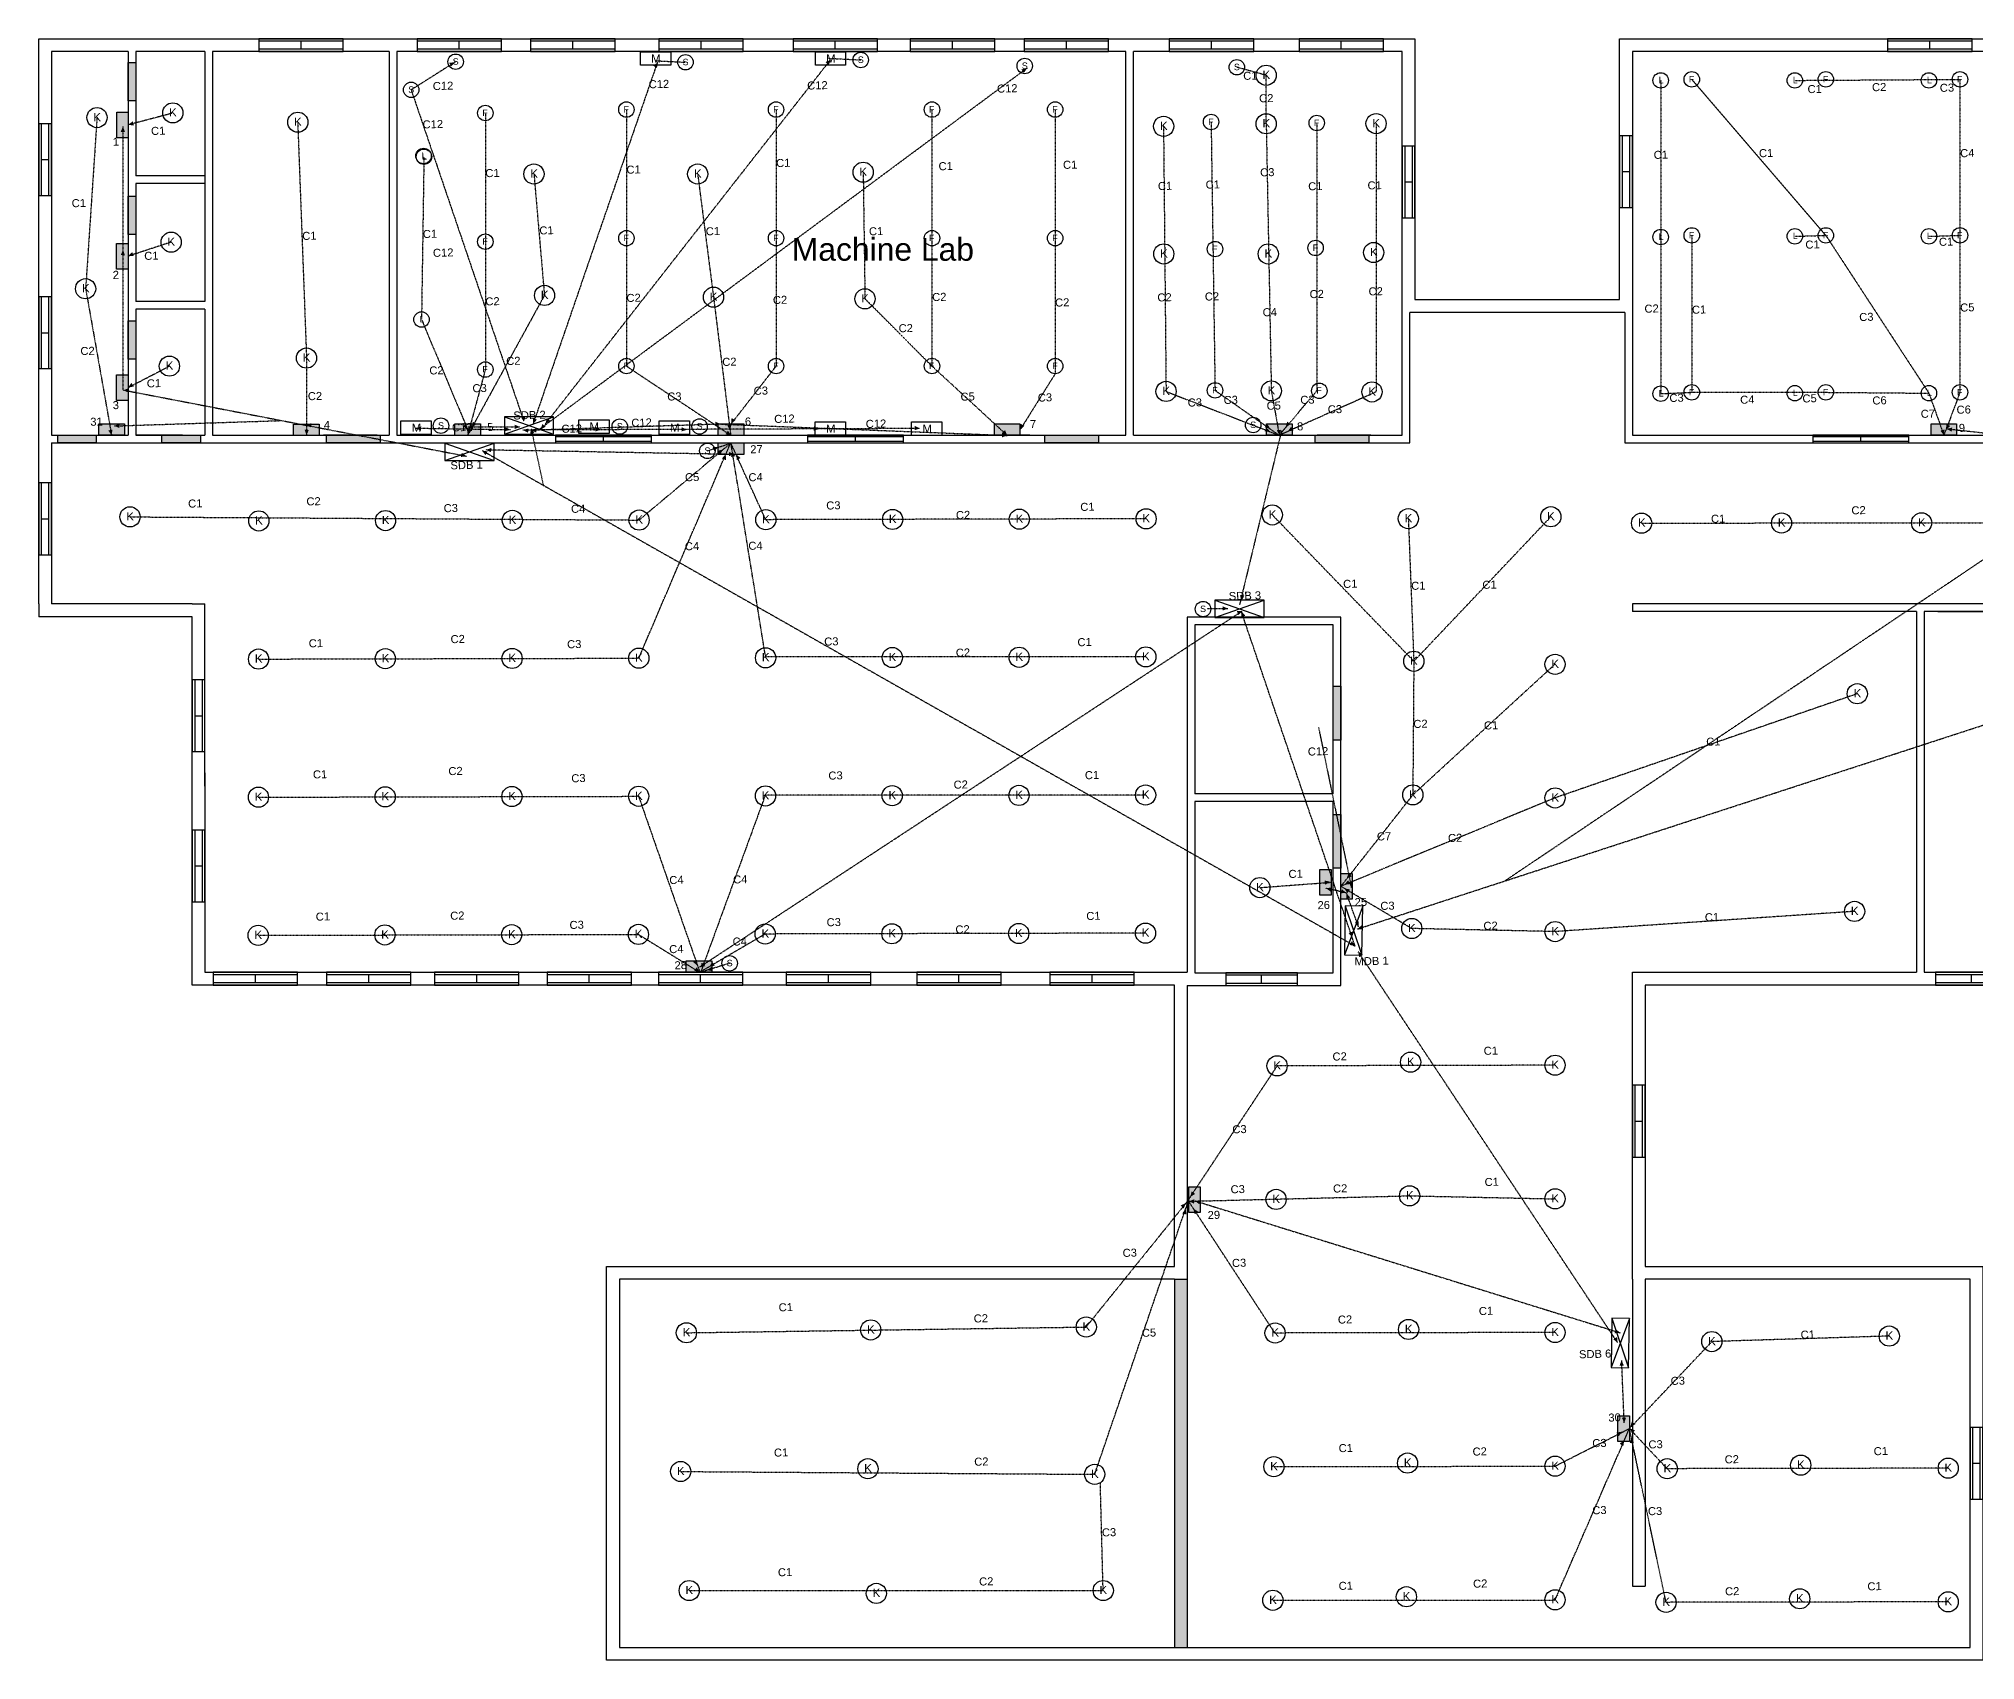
# Model space of a CAD drawing. Header units: inches. Extents: x -6648 to 13678, y -413 to 2117.
# Drawn here: x 11081 to 12595, y 849 to 2117 of the extents above; entities that cross this region are included whole.
import ezdxf

# ---------------------------------------------------------------- set-up
doc = ezdxf.new("R2010")
doc.units = ezdxf.units.IN
doc.header["$LTSCALE"] = 0.12
doc.header["$MEASUREMENT"] = 0
doc.linetypes.add('HIDDEN', pattern=[0.375, 0.25, -0.125])
for name, color, linetype in [('Electrical Blocks', 7, 'Continuous'), ('hatches', 7, 'Continuous'), ('HIGH LOAD', 20, 'HIDDEN'), ('lAYER 1 LIGHT LOAD', 7, 'HIDDEN'), ('mdb sb grping', 20, 'HIDDEN'), ('sdb mbd and surge', 150, 'HIDDEN')]:
    doc.layers.add(name, color=color, linetype=linetype)
doc.layers.add('Window', color=7, linetype='Continuous', true_color=0xd6300a)
doc.styles.get("Standard").update_dxf_attribs({"font": 'arial.ttf'})

# ---------------------------------------------------------------- blocks, each defined once
blk = doc.blocks.new('door 2')
at = {"true_color": 0x636466}
h = blk.add_hatch(color=251, dxfattribs=at)
h.dxf.hatch_style = 1
h.paths.add_polyline_path([(0, 6), (-42, 6), (-42, 0), (0, 0)])
at = {"color": 251, "true_color": 0x636466}
blk.add_lwpolyline([(-42, 6), (0, 6), (0, 0), (-42, 0)], close=True, dxfattribs=at)
blk = doc.blocks.new('bathroom door')
at = {"true_color": 0x636466}
h = blk.add_hatch(color=251, dxfattribs=at)
h.dxf.hatch_style = 1
h.paths.add_polyline_path([(30, 0), (30, 6), (0, 6), (0, 0)])
at = {"color": 251, "true_color": 0x636466}
blk.add_lwpolyline([(0, 6), (30, 6), (30, 0), (0, 0)], close=True, dxfattribs=at)
blk = doc.blocks.new('Window 5.5 feet')
at = {"layer": 'Window'}
for p, q in [((66, 10), (0, 10)), ((0, 10), (0, 0)), ((66, 8), (0, 8)), ((0, 2), (66, 2)), ((0, 0), (66, 0)), ((33, 2), (33, 8)), ((66, 0), (66, 10))]:
    blk.add_line(p, q, dxfattribs=at)
blk = doc.blocks.new('window small')
at = {"layer": 'Window'}
for p, q in [((56.1, 10), (0, 10)), ((0, 10), (0, 0)), ((56.1, 8), (0, 8)), ((0, 2), (56.1, 2)), ((0, 0), (56.1, 0)), ((28, 2), (28, 8)), ((56.1, 0), (56.1, 10))]:
    blk.add_line(p, q, dxfattribs=at)
blk = doc.blocks.new('window 6')
at = {"layer": 'Window'}
for p, q in [((75, 5.9), (0, 5.9)), ((0, 5.9), (0, 0)), ((75, 4.7), (0, 4.7)), ((0, 1.2), (75, 1.2)), ((0, 0), (75, 0)), ((37.5, 1.2), (37.5, 4.7)), ((75, 0.1), (75, 6))]:
    blk.add_line(p, q, dxfattribs=at)
blk = doc.blocks.new('civil')
at = {"true_color": 0x939598}
h = blk.add_hatch(color=252, dxfattribs=at)
h.dxf.hatch_style = 1
h.paths.add_polyline_path([(761.6, -240), (751.6, -240), (751.6, -528), (761.6, -528)])
for p, q in [((-66.4, 720), (-66.4, 420)), ((-60.4, 720), (-60.4, 622.8)), ((-6.4, 720), (-6.4, 612.4)), ((-0.4, 720), (-0.4, 420)), ((137.6, 720), (137.6, 420)), ((143.6, 720), (143.6, 420)), ((713.6, 420), (713.6, 720)), ((719.6, 420), (719.6, 720)), ((-6.4, 622.8), (-60.4, 622.8)), ((-60.4, 616.8), (-60.4, 524.4)), ((-6.4, 616.8), (-60.4, 616.8)), ((-6.4, 616.8), (-6.4, 524.4)), ((-6.4, 524.4), (-60.4, 524.4)), ((-60.4, 518.4), (-60.4, 420)), ((-6.4, 518.4), (-60.4, 518.4)), ((-6.4, 518.4), (-6.4, 420)), ((-6.4, 423), (-6.4, 423)), ((-136.4, 288), (-136.4, 278)), ((-16.4, 288), (-126.4, 288)), ((-16.4, 288), (-6.4, 288)), ((-6.4, 145.6), (-6.4, 288)), ((1337.6, 288), (1109.6, 288)), ((1109.6, 288), (1109.6, 282)), ((2129.6, 288), (1337.6, 288)), ((881.6, 277.6), (761.6, 277.6)), ((761.6, 277.6), (761.6, 0)), ((881.6, -10.4), (881.6, 277.6)), ((1331.6, 282), (1109.6, 282)), ((1331.6, 282), (1331.6, 0)), ((1337.6, 282), (1337.6, 0)), ((2129.6, 282), (1337.6, 282)), ((875.6, 271.6), (767.6, 271.6)), ((767.6, 271.6), (767.6, 139.6)), ((875.6, 139.6), (875.6, 271.6)), ((875.6, 139.6), (767.6, 139.6)), ((767.6, 133.6), (767.6, -0.4)), ((875.6, 133.6), (767.6, 133.6)), ((875.6, -0.4), (875.6, 133.6)), ((761.6, -10.4), (881.6, -10.4)), ((767.6, -0.4), (875.6, -0.4)), ((1337.6, -10), (1337.6, -10.4)), ((751.6, -240), (751.6, -528)), ((751.6, -240), (761.6, -240)), ((761.6, -240), (761.6, -528)), ((1109.6, -240), (1109.6, -480)), ((1119.6, -240), (1119.6, -480)), ((1109.6, -480), (1119.6, -480))]:
    blk.add_line(p, q)
for points in [[(-136.4, 288), (-136.4, 730), (939.6, 730), (939.6, 526), (1099.6, 526), (1099.6, 730), (2235.6, 730), (2235.6, 278), (2139.6, 278), (2139.6, -10), (1119.6, -10), (1119.6, -230), (1383.6, -230), (1383.6, -538), (307.6, -538), (307.6, -230), (751.6, -230), (751.6, -10), (-16.4, -10), (-16.4, 156), (-16.4, 278), (-136.4, 278)], [(-66.4, 720), (-126.4, 720), (-126.4, 420)], [(-6.4, 720), (-60.4, 720)], [(137.6, 720), (-0.4, 720)], [(713.6, 720), (143.6, 720)], [(929.6, 516), (929.6, 720), (719.6, 720)], [(1727.6, 720), (1109.6, 720), (1109.6, 516)], [(-126.4, 414), (935.6, 414), (935.6, 516)], [(719.6, 420), (929.6, 420), (929.6, 516)], [(1103.6, 516), (935.6, 516)], [(1103.6, 516), (1103.6, 414), (2225.6, 414)], [(1109.6, 516), (1109.6, 420), (1727.6, 420)], [(-126.4, 420), (-66.4, 420)], [(-126.4, 414), (-126.4, 288)], [(-66, 414), (-24, 414)], [(-60.4, 420), (-6.4, 420)], [(-24, 420), (-60.4, 420)], [(-0.4, 420), (137.6, 420)], [(128.3, 420), (86.3, 420)], [(86.3, 414), (128.3, 414)], [(143.6, 420), (713.6, 420)], [(638.4, 420), (596.4, 420)], [(596.4, 414), (638.4, 414)], [(905.2, 420), (863.2, 420)], [(863.2, 414), (905.2, 414)], [(1390.5, 288), (1348.5, 288)], [(1337.6, 0), (2129.6, 0), (2129.6, 282)], [(1348.5, 282), (1390.5, 282)], [(-6.4, 156), (-6.4, 0), (761.6, 0)], [(1109.6, -240), (1109.6, 0), (1331.6, 0)], [(761.6, -10.4), (761.6, -240)], [(751.6, -240), (317.6, -240), (317.6, -528), (1373.6, -528), (1373.6, -240), (1119.6, -240)]]:
    blk.add_lwpolyline(points)
for name, p in [('Window 5.5 feet', (35.7, 720)), ('Window 5.5 feet', (159.4, 720)), ('Window 5.5 feet', (248.2, 720)), ('Window 5.5 feet', (348.5, 720)), ('Window 5.5 feet', (453.4, 720)), ('Window 5.5 feet', (545, 720)), ('Window 5.5 feet', (634.1, 720)), ('Window 5.5 feet', (747.5, 720)), ('Window 5.5 feet', (849, 720)), ('Window 5.5 feet', (1309.1, 720)), ('window 6', (267.6, 414)), ('window 6', (464.6, 414)), ('window 6', (1250.6, 414)), ('Window 5.5 feet', (0, -10)), ('Window 5.5 feet', (88.6, -10)), ('Window 5.5 feet', (173.1, -10)), ('Window 5.5 feet', (261.1, -10)), ('Window 5.5 feet', (348.1, -10)), ('Window 5.5 feet', (448.1, -10)), ('Window 5.5 feet', (550.1, -10)), ('Window 5.5 feet', (654.1, -10)), ('window small', (1346.6, -10)), ('window small', (791.6, -10.4))]:
    blk.add_blockref(name, p)
at = {"rotation": 270}
for p in [(-136.4, 663.5), (1099.6, 654.1), (929.6, 646), (-136.4, 528.1), (-136.4, 382.6), (-16.4, 228.6), (-16.4, 111.1), (1109.6, -88.4), (1373.6, -356)]:
    blk.add_blockref('window small', p, dxfattribs=at)
at = {"layer": 'hatches', "color": 251, "true_color": 0x636466, "rotation": 90}
for name, p in [('bathroom door', (-60.4, 681.3)), ('bathroom door', (-60.4, 577)), ('bathroom door', (-60.4, 479.5)), ('door 2', (881.6, 223.6)), ('door 2', (881.6, 123.3))]:
    blk.add_blockref(name, p, dxfattribs=at)
at = {"layer": 'hatches', "color": 251, "true_color": 0x636466}
for name, p in [('bathroom door', (-121.5, 414)), ('bathroom door', (-40, 414)), ('door 2', (130.6, 414)), ('door 2', (692.2, 414)), ('door 2', (903.6, 414))]:
    blk.add_blockref(name, p, dxfattribs=at)
blk = doc.blocks.new('F')
at = {"layer": 'Electrical Blocks'}
blk.add_circle((0, 0), 6.04, dxfattribs=at)
blk.add_text('F', height=5, dxfattribs=at).set_placement((-2.3, -2.3))
blk = doc.blocks.new('*U22')
at = {"layer": 'Electrical Blocks'}
blk.add_circle((0, 0), 6.04, dxfattribs=at)
blk.add_text('L', height=5, dxfattribs=at).set_placement((-1.6, -2.2))
blk = doc.blocks.new('Celling Light Type k Same')
at = {"layer": 'Electrical Blocks'}
blk.add_circle((12.1, 0), 7.89, dxfattribs=at)
blk.add_text('K', height=6.43, dxfattribs=at).set_placement((9.2, -2.8))
blk = doc.blocks.new('Distribution Board')
at = {"lineweight": -2}
for p, q in [((5, 0), (43.5, 13.6)), ((43.5, 13.6), (5, 13.6)), ((5, 13.6), (43.5, 0))]:
    blk.add_line(p, q, dxfattribs=at)
blk.add_lwpolyline([(5, 0), (43.5, 0), (43.5, 13.6), (5, 13.6)], close=True, dxfattribs=at)
blk = doc.blocks.new('Switch board concealed same')
at = {"true_color": 0x939598}
h = blk.add_hatch(color=252, dxfattribs=at)
h.dxf.hatch_style = 1
h.paths.add_polyline_path([(10, 9), (-10, 9), (-10, 0), (10, 0)])
blk.add_lwpolyline([(-10, 9), (10, 9), (10, 0), (-10, 0)], close=True)
blk = doc.blocks.new('MCB At skirting same')
at = {"lineweight": -2}
blk.add_lwpolyline([(0, 5.3), (23.7, 5.3), (23.7, -5.3), (0, -5.3)], close=True, dxfattribs=at)
at = {"layer": 'Electrical Blocks'}
blk.add_text('M', height=6.43, dxfattribs=at).set_placement((8.4, -3.2))
blk = doc.blocks.new('s')
at = {"layer": 'Electrical Blocks'}
blk.add_circle((0, 0), 6.04, dxfattribs=at)
blk.add_text('S', height=5, dxfattribs=at).set_placement((-2.3, -2.3))
blk = doc.blocks.new('*U32')
at = {"layer": 'lAYER 1 LIGHT LOAD'}
blk.add_solid([(-1.7, -4.2), (0, 0), (1.7, -4.2)], dxfattribs=at)
blk = doc.blocks.new('*U33')
at = {"layer": 'lAYER 1 LIGHT LOAD'}
blk.add_solid([(-1.7, -4.2), (0, 0), (1.7, -4.2)], dxfattribs=at)
blk = doc.blocks.new('*U34')
at = {"layer": 'lAYER 1 LIGHT LOAD'}
blk.add_solid([(-1.7, -4.2), (0, 0), (1.7, -4.2)], dxfattribs=at)
blk = doc.blocks.new('*U35')
at = {"layer": 'lAYER 1 LIGHT LOAD'}
blk.add_solid([(-1.7, -4.2), (0, 0), (1.7, -4.2)], dxfattribs=at)
blk = doc.blocks.new('*U36')
at = {"layer": 'lAYER 1 LIGHT LOAD'}
blk.add_solid([(-1.7, -4.2), (0, 0), (1.7, -4.2)], dxfattribs=at)
blk = doc.blocks.new('*U37')
at = {"layer": 'lAYER 1 LIGHT LOAD'}
blk.add_solid([(-1.7, -4.2), (0, 0), (1.7, -4.2)], dxfattribs=at)
blk = doc.blocks.new('*U38')
at = {"layer": 'lAYER 1 LIGHT LOAD'}
blk.add_solid([(-1.7, -4.2), (0, 0), (1.7, -4.2)], dxfattribs=at)
blk = doc.blocks.new('*U39')
at = {"layer": 'lAYER 1 LIGHT LOAD'}
blk.add_solid([(-1.7, -4.2), (0, 0), (1.7, -4.2)], dxfattribs=at)
blk = doc.blocks.new('*U40')
at = {"layer": 'lAYER 1 LIGHT LOAD'}
blk.add_solid([(-1.7, -4.2), (0, 0), (1.7, -4.2)], dxfattribs=at)
blk = doc.blocks.new('*U43')
at = {"layer": 'lAYER 1 LIGHT LOAD'}
blk.add_solid([(-1.7, -4.2), (0, 0), (1.7, -4.2)], dxfattribs=at)
blk = doc.blocks.new('*U44')
at = {"layer": 'lAYER 1 LIGHT LOAD'}
blk.add_solid([(-1.7, -4.2), (0, 0), (1.7, -4.2)], dxfattribs=at)
blk = doc.blocks.new('*U59')
at = {"layer": 'lAYER 1 LIGHT LOAD'}
blk.add_solid([(-1.7, -4.2), (0, 0), (1.7, -4.2)], dxfattribs=at)
blk = doc.blocks.new('*U60')
at = {"layer": 'lAYER 1 LIGHT LOAD'}
blk.add_solid([(-1.7, -4.2), (0, 0), (1.7, -4.2)], dxfattribs=at)
blk = doc.blocks.new('*U61')
at = {"layer": 'lAYER 1 LIGHT LOAD'}
blk.add_solid([(-1.7, -4.2), (0, 0), (1.7, -4.2)], dxfattribs=at)
blk = doc.blocks.new('*U62')
at = {"layer": 'lAYER 1 LIGHT LOAD'}
blk.add_solid([(-1.7, -4.2), (0, 0), (1.7, -4.2)], dxfattribs=at)
blk = doc.blocks.new('*U63')
at = {"layer": 'lAYER 1 LIGHT LOAD'}
blk.add_solid([(-1.7, -4.2), (0, 0), (1.7, -4.2)], dxfattribs=at)
blk = doc.blocks.new('*U64')
at = {"layer": 'lAYER 1 LIGHT LOAD'}
blk.add_solid([(-1.7, -4.2), (0, 0), (1.7, -4.2)], dxfattribs=at)
blk = doc.blocks.new('*U65')
at = {"layer": 'lAYER 1 LIGHT LOAD'}
blk.add_solid([(-1.7, -4.2), (0, 0), (1.7, -4.2)], dxfattribs=at)
blk = doc.blocks.new('*U66')
at = {"layer": 'lAYER 1 LIGHT LOAD'}
blk.add_solid([(-1.7, -4.2), (0, 0), (1.7, -4.2)], dxfattribs=at)
blk = doc.blocks.new('*U67')
at = {"layer": 'lAYER 1 LIGHT LOAD'}
blk.add_solid([(-1.7, -4.2), (0, 0), (1.7, -4.2)], dxfattribs=at)
blk = doc.blocks.new('*U68')
at = {"layer": 'lAYER 1 LIGHT LOAD'}
blk.add_solid([(-1.7, -4.2), (0, 0), (1.7, -4.2)], dxfattribs=at)
blk = doc.blocks.new('*U71')
at = {"layer": 'lAYER 1 LIGHT LOAD'}
blk.add_solid([(-1.7, -4.2), (0, 0), (1.7, -4.2)], dxfattribs=at)
blk = doc.blocks.new('*U72')
at = {"layer": 'lAYER 1 LIGHT LOAD'}
blk.add_solid([(-1.7, -4.2), (0, 0), (1.7, -4.2)], dxfattribs=at)
blk = doc.blocks.new('*U73')
at = {"layer": 'lAYER 1 LIGHT LOAD'}
blk.add_solid([(-1.7, -4.2), (0, 0), (1.7, -4.2)], dxfattribs=at)
blk = doc.blocks.new('*U75')
at = {"layer": 'lAYER 1 LIGHT LOAD'}
blk.add_solid([(-1.7, -4.2), (0, 0), (1.7, -4.2)], dxfattribs=at)
blk = doc.blocks.new('*U83')
at = {"layer": 'lAYER 1 LIGHT LOAD'}
blk.add_solid([(-1.7, -4.2), (0, 0), (1.7, -4.2)], dxfattribs=at)
blk = doc.blocks.new('*U84')
at = {"layer": 'lAYER 1 LIGHT LOAD'}
blk.add_solid([(-1.7, -4.2), (0, 0), (1.7, -4.2)], dxfattribs=at)
blk = doc.blocks.new('*U85')
at = {"layer": 'lAYER 1 LIGHT LOAD'}
blk.add_solid([(-1.7, -4.2), (0, 0), (1.7, -4.2)], dxfattribs=at)
blk = doc.blocks.new('*U86')
at = {"layer": 'lAYER 1 LIGHT LOAD'}
blk.add_solid([(-1.7, -4.2), (0, 0), (1.7, -4.2)], dxfattribs=at)
blk = doc.blocks.new('*U87')
at = {"layer": 'lAYER 1 LIGHT LOAD'}
blk.add_solid([(-1.7, -4.2), (0, 0), (1.7, -4.2)], dxfattribs=at)
blk = doc.blocks.new('*U88')
at = {"layer": 'lAYER 1 LIGHT LOAD'}
blk.add_solid([(-1.7, -4.2), (0, 0), (1.7, -4.2)], dxfattribs=at)
blk = doc.blocks.new('*U89')
at = {"layer": 'lAYER 1 LIGHT LOAD'}
blk.add_solid([(-1.7, -4.2), (0, 0), (1.7, -4.2)], dxfattribs=at)
blk = doc.blocks.new('*U90')
at = {"layer": 'lAYER 1 LIGHT LOAD'}
blk.add_solid([(-1.7, -4.2), (0, 0), (1.7, -4.2)], dxfattribs=at)
blk = doc.blocks.new('*U91')
at = {"layer": 'lAYER 1 LIGHT LOAD'}
blk.add_solid([(-1.7, -4.2), (0, 0), (1.7, -4.2)], dxfattribs=at)
blk = doc.blocks.new('*U92')
at = {"layer": 'lAYER 1 LIGHT LOAD'}
blk.add_solid([(-1.7, -4.2), (0, 0), (1.7, -4.2)], dxfattribs=at)
blk = doc.blocks.new('H LOAD')
at = {"layer": 'HIGH LOAD'}
blk.add_solid([(3.2, 3.1), (0, 0), (4.5, 0)], dxfattribs=at)
blk = doc.blocks.new('sdb sb')
at = {"layer": 'mdb sb grping'}
blk.add_solid([(4.3, 1.3), (0, 0), (4, -2)], dxfattribs=at)
blk = doc.blocks.new('surge')
at = {"layer": 'sdb mbd and surge'}
blk.add_solid([(4.2, 1.7), (0, 0.1), (4.2, -1.7)], dxfattribs=at)

msp = doc.modelspace()

# ---------------------------------------------------------------- linework, layer by layer
for p, q in [((12334.1, 1730.4), (12334.1, 1730.4)), ((11244.6, 1416), (11244.6, 1416.1))]:
    msp.add_line(p, q)
at = {"layer": 'HIGH LOAD'}
for p, q in [((11406.9, 2099.1), (11372.1, 2077.1)), ((11564.6, 2098.7), (11467.4, 1815.9)), ((11853.8, 2094.2), (11471.7, 1811.1)), ((11699.8, 2100.5), (11477, 1815.9)), ((11563.1, 2099.9), (11586.6, 2098.7)), ((11698.3, 2101.8), (11723.6, 2100.5)), ((11372.1, 2077.1), (11460.1, 1818.2)), ((11375.6, 1812.6), (11449.7, 1811.4)), ((11769.6, 1812.3), (11459.4, 1811.1)), ((12081.5, 1578.6), (12107.2, 1453.3))]:
    msp.add_line(p, q, dxfattribs=at)
at = {"layer": 'lAYER 1 LIGHT LOAD'}
for p, q in [((12040.6, 2088.5), (12017.6, 2094.8)), ((12040.6, 2050.6), (12040.6, 2088.5)), ((12349, 2084.5), (12349, 1839.5)), ((12373.3, 2085.3), (12478.1, 1963.3)), ((12453.9, 2084.5), (12583, 2085.3)), ((12583, 2085.3), (12583, 1963.3)), ((11540.4, 2061.7), (11540.4, 1961.1)), ((11657.4, 2061.7), (11657.4, 1861.1)), ((11779.3, 2061.7), (11779.3, 1861.1)), ((11875.6, 2061.7), (11875.6, 1855.1)), ((11126.5, 2055.4), (11117.6, 1921.6)), ((11185.3, 2058.8), (11150.9, 2049.7)), ((11283.4, 2051.8), (11290.3, 1867.4)), ((11430.1, 2059), (11430.1, 1958.4)), ((11960.3, 2048.6), (11962.3, 1841.3)), ((11997.5, 2052), (12000.6, 1842.1)), ((12040.6, 2050.6), (12044.6, 1841.7)), ((12080.1, 2051.2), (12080.1, 1841.8)), ((12126.5, 2050.7), (12126.5, 1840.9)), ((11382.1, 2024.8), (11380.2, 1897.5)), ((11468.1, 2011.3), (11476.3, 1916.4)), ((11596.1, 2011.3), (11608.5, 1915)), ((11725.5, 2012.7), (11726.9, 1913.7)), ((11184.4, 1958), (11150.8, 1947)), ((11430.1, 1958.4), (11430.1, 1858.4)), ((11540.4, 1961.1), (11540.4, 1861.1)), ((12373.3, 1963.3), (12373.3, 1840.6)), ((12453.9, 1962.6), (12478.1, 1963.3)), ((12478.1, 1963.3), (12558.7, 1839.9)), ((12558.7, 1962.6), (12583, 1963.3)), ((12583, 1963.3), (12583, 1840.6)), ((11117.6, 1921.6), (11137.9, 1807)), ((11476.3, 1916.4), (11416.3, 1807.1)), ((11608.5, 1915), (11621.9, 1807.1)), ((11726.9, 1913.7), (11779.3, 1861.1)), ((11380.2, 1897.5), (11416.3, 1811.4)), ((11290.3, 1867.4), (11290.3, 1807.1)), ((11150.8, 1844.3), (11183.1, 1861.1)), ((11430.1, 1858.4), (11416.2, 1806.9)), ((11540.4, 1861.1), (11622.2, 1806.9)), ((11657.4, 1861.1), (11622.2, 1815.9)), ((11779.3, 1861.1), (11838.1, 1806.9)), ((11875.6, 1855.1), (11848.2, 1811.4)), ((11962.3, 1841.3), (12050.7, 1807)), ((12000.6, 1842.1), (12050.8, 1807)), ((12044.6, 1841.7), (12050.8, 1807)), ((12080.1, 1841.8), (12050.7, 1807)), ((12126.5, 1840.9), (12050.8, 1807)), ((12349, 1839.5), (12373.3, 1840.6)), ((12373.3, 1840.6), (12478.1, 1840.6)), ((12478.1, 1840.6), (12558.7, 1839.9)), ((12558.7, 1839.9), (12570.4, 1807)), ((12583, 1840.6), (12570.4, 1807)), ((11550.1, 1632.7), (11621.9, 1801.1)), ((11550.2, 1740.7), (11622.1, 1801)), ((11603.7, 1794.8), (11621.8, 1800.8)), ((11649.2, 1633.7), (11622.1, 1801)), ((11649.3, 1741), (11622.1, 1800.8)), ((11152.2, 1743.2), (11550.2, 1740.7)), ((11946.6, 1741.7), (11649.3, 1741)), ((12045.4, 1744.7), (12156, 1630.3)), ((12151.7, 1741.8), (12156, 1630.3)), ((12263.1, 1743.3), (12156, 1630.3)), ((12334.1, 1738.3), (12662.4, 1738.7)), ((11252.8, 1632), (11550.1, 1632.7)), ((11946.5, 1633.7), (11649.2, 1633.7)), ((12156, 1630.3), (12155.2, 1525.8)), ((12266.3, 1627.9), (12155.2, 1525.8)), ((12502.7, 1604.9), (12266.3, 1523.4)), ((11252.6, 1524), (11549.9, 1524.7)), ((11549.9, 1524.7), (11597.8, 1387.1)), ((11649, 1525.7), (11598.4, 1387.1)), ((11946.3, 1525.7), (11649, 1525.7)), ((12155.2, 1525.8), (12098.9, 1454.3)), ((12266.3, 1523.4), (12098.9, 1454.3)), ((12035.5, 1453.3), (12091.5, 1457.5)), ((12154.3, 1421.3), (12098.9, 1454.3)), ((12500.6, 1434.7), (12266.3, 1418.9)), ((11252.5, 1416), (11549.8, 1416.7)), ((11549.8, 1416.7), (11597.7, 1387.1)), ((11648.9, 1417), (11597.8, 1387.1)), ((11946.2, 1417.7), (11648.9, 1417)), ((12266.3, 1418.9), (12154.3, 1421.3)), ((11621.1, 1394.1), (11598.5, 1387.1)), ((12049.1, 1313.9), (11978.9, 1208)), ((12266.3, 1314.4), (12049.1, 1313.9)), ((11978.9, 1208), (12152.7, 1212.3)), ((12152.7, 1212.3), (12266.3, 1209.9)), ((11899.8, 1109.7), (11980, 1209.2)), ((11906.5, 994.5), (11980, 1209.2)), ((12047.4, 1105), (11980, 1208)), ((11587.2, 1105.2), (11899.8, 1109.7)), ((12266.3, 1105.4), (12047.4, 1105)), ((12389, 1098.3), (12324.6, 1030.3)), ((12527.7, 1102.6), (12389, 1098.3)), ((12266.3, 896), (12324.6, 1030.3)), ((12266.3, 1000.9), (12324.6, 1030.3)), ((12354, 998.9), (12324.6, 1030.3)), ((12353.2, 894.4), (12324.6, 1030.3)), ((12046.6, 1000.5), (12266.3, 1000.9)), ((12573.8, 999.3), (12354, 998.9)), ((11582.8, 996.7), (11906.5, 994.5)), ((11913.1, 903.6), (11910.9, 987.9)), ((11589.4, 903.6), (11913.1, 903.6)), ((12045.8, 896), (12266.3, 896)), ((12573.8, 894.8), (12353.2, 894.4))]:
    msp.add_line(p, q, dxfattribs=at)
at = {"layer": 'mdb sb grping'}
for p, q in [((11146.8, 2048.4), (11146.8, 1842.2)), ((11146.9, 1842.4), (11415.4, 1790.7)), ((11139.9, 1814.3), (11270.7, 1818.5)), ((11416.6, 1813.5), (11457.3, 1813.5)), ((11613.9, 1815.7), (11465.8, 1810.9)), ((11613.9, 1815.7), (11838.1, 1806.9)), ((12052.6, 1810.8), (12019.7, 1674.3)), ((12572.4, 1812.1), (12753.1, 1792.3)), ((11624.1, 1792), (11430.6, 1795.5)), ((11597.5, 1391.1), (12021.8, 1669.6)), ((11994.4, 1671.6), (12010.5, 1671.6)), ((12103.3, 1449.1), (12087.2, 1452.8)), ((12112.8, 1422.5), (12103.4, 1448.9)), ((11984.8, 1208.4), (12317.3, 1105.2)), ((12320.5, 1034.8), (12318.5, 1083.5))]:
    msp.add_line(p, q, dxfattribs=at)
at = {"layer": 'sdb mbd and surge'}
for p, q in [((11465.9, 1812.3), (11475.5, 1767.4)), ((11427.6, 1795.1), (12110.1, 1407.6)), ((12721.9, 1790.7), (12227.5, 1458.7)), ((12111.8, 1420.9), (12908.7, 1680.6)), ((12110.1, 1407.6), (12021.2, 1669.1)), ((12315.3, 1097.5), (12112.5, 1403.2))]:
    msp.add_line(p, q, dxfattribs=at)

# ---------------------------------------------------------------- block references
for name, p in [('civil', (11217.3, 1387.1)), ('s', (11406.9, 2099.1)), ('s', (11586.6, 2098.7)), ('s', (11723.6, 2100.5)), ('s', (11851.8, 2095.8)), ('s', (12017.6, 2094.8)), ('*U22', (12349, 2084.5)), ('F', (12373.3, 2085.3)), ('*U22', (12453.9, 2084.5)), ('F', (12478.1, 2085.3)), ('*U22', (12558.7, 2084.5)), ('F', (12583, 2085.3)), ('s', (11372.1, 2077.1)), ('F', (11430.1, 2059)), ('F', (11540.4, 2061.7)), ('F', (11657.4, 2061.7)), ('F', (11779.3, 2061.7)), ('F', (11875.6, 2061.7)), ('F', (11997.5, 2052)), ('F', (12080.1, 2051.2)), ('*U22', (11381.8, 2025.4)), ('*U22', (11382.1, 2024.8)), ('F', (12373.3, 1963.3)), ('*U22', (12453.9, 1962.6)), ('F', (12478.1, 1963.3)), ('*U22', (12558.7, 1962.6)), ('F', (12583, 1963.3)), ('F', (11430.1, 1958.4)), ('F', (11540.4, 1961.1)), ('F', (11657.4, 1961.1)), ('F', (11779.3, 1961.1)), ('F', (11875.6, 1961.1)), ('F', (12000.6, 1952.6)), ('F', (12079.2, 1953.5)), ('*U22', (12349, 1962)), ('*U22', (11380.2, 1897.5)), ('F', (11430.1, 1858.4)), ('F', (11540.4, 1861.1)), ('F', (11657.4, 1861.1)), ('F', (11779.3, 1861.1)), ('F', (11875.6, 1861.1)), ('F', (12000.6, 1842.1)), ('F', (12082.1, 1841.8)), ('*U22', (12349, 1839.5)), ('F', (12373.3, 1840.6)), ('*U22', (12453.9, 1839.9)), ('F', (12478.1, 1840.6)), ('*U22', (12558.7, 1839.9)), ('F', (12583, 1840.6)), ('s', (11395.4, 1814.5)), ('s', (11535.2, 1813.8)), ('s', (11597.6, 1813.9)), ('s', (12030.4, 1815)), ('s', (11603.7, 1794.8)), ('s', (11991.2, 1671.1)), ('s', (11621.1, 1394.1))]:
    msp.add_blockref(name, p)
at = {"xscale": -1}
for name, p, rotation in [('*U34', (11150.8, 1844.3), 123.0782478888164), ('*U75', (11419.7, 1813.1), 149.9881606018202), ('*U37', (11622.2, 1815.9), 153.0782478888067), ('*U72', (12055.8, 1813.3), 142.7470367566015), ('*U35', (11137.8, 1807), 191.3092939646326), ('*U36', (11290.3, 1807.1), 177.8994093997053), ('*U37', (11416.2, 1811.5), 213.0782478888163), ('*U37', (11416.3, 1807.1), 163.0027907507267), ('*U37', (11622.3, 1806.9), 236.2666185587211), ('*U37', (11621.4, 1810.9), 186.6365788923028), ('*U37', (11838.1, 1806.9), 224.5486732282224), ('*U37', (11848.2, 1811.4), 153.0782478888131), ('*U40', (12043.8, 1809.7), 243.0782478888131), ('*U73', (12043.7, 1812.2), 233.8894552194958), ('*U38', (12050.8, 1807), 183.0782478888025), ('*U39', (12057.4, 1809.9), 123.0782478888183), ('*U43', (12570.4, 1807), 194.5304901491794), ('*U44', (12572, 1811.3), 153.0782478888131), ('*U75', (11612.4, 1797.7), 291.6876256093768), ('*U59', (11616.1, 1795.9), 305.2167332155952), ('*U75', (11618.1, 1792.1), 338.7252319735592), ('*U60', (11623.2, 1794.5), 8.398944567261228), ('*U75', (11626.2, 1792.1), 28.22110576274679), ('*U66', (12090.6, 1457.9), 280.036950416923), ('*U67', (12101.5, 1452.7), 58.16688153209869), ('*U68', (12101.7, 1455.6), 118.1668815321061), ('*U71', (12103.4, 1460.2), 138.1544703981463), ('*U63', (11596, 1392.2), 208.1668815321153), ('*U64', (11599.5, 1389.9), 165.5779560609581), ('*U62', (11605.1, 1391.4), 123.9669748287339), ('*U65', (11597.7, 1387.1), 231.0567736460109), ('*U61', (11603.2, 1388.7), 103.1926918805787), ('*U87', (11981.2, 1211.4), 143.4280709363446), ('*U83', (11977.8, 1206.6), 316.3093498997187), ('*U84', (11977.6, 1202.2), 346.3093498997073), ('*U85', (11980.1, 1208), 88.17114719752067), ('*U86', (11983.6, 1202.3), 35.94104994833895), ('*U91', (12324.8, 1030.5), 46.30934989971866), ('*U92', (12325.2, 1031.4), 142.4361388372523), ('*U89', (12318.8, 1027.9), 302.213128945298), ('*U88', (12320.6, 1021.1), 327.3032867119305), ('*U90', (12326.2, 1023.3), 3.509997185640348)]:
    msp.add_blockref(name, p, dxfattribs=dict(at, rotation=rotation))
at = {"layer": 'Electrical Blocks'}
for name, p in [('MCB At skirting same', (11551.3, 2101.6)), ('MCB At skirting same', (11688.1, 2101.6)), ('Celling Light Type k Same', (12028.5, 2088.5)), ('Celling Light Type k Same', (11114.4, 2055.4)), ('Celling Light Type k Same', (11173.7, 2059.1)), ('Celling Light Type k Same', (11271.4, 2051.8)), ('Celling Light Type k Same', (11948.3, 2048.6)), ('Celling Light Type k Same', (12028.5, 2050.6)), ('Celling Light Type k Same', (12114.4, 2050.7)), ('Celling Light Type k Same', (11456, 2011.3)), ('Celling Light Type k Same', (11584, 2011.3)), ('Celling Light Type k Same', (11713.4, 2012.7)), ('Celling Light Type k Same', (11172.4, 1958)), ('Celling Light Type k Same', (11948.4, 1948.8)), ('Celling Light Type k Same', (12030.1, 1948.8)), ('Celling Light Type k Same', (12112.5, 1949.9)), ('Celling Light Type k Same', (11105.5, 1921.6)), ('Celling Light Type k Same', (11464.3, 1916.4)), ('Celling Light Type k Same', (11596.4, 1915)), ('Celling Light Type k Same', (11714.8, 1913.7)), ('Celling Light Type k Same', (11171, 1861.1)), ('Celling Light Type k Same', (11278.2, 1867.4)), ('Celling Light Type k Same', (11950.2, 1841.3)), ('Celling Light Type k Same', (12032.5, 1841.7)), ('Celling Light Type k Same', (12111.2, 1840.9)), ('MCB At skirting same', (11364.1, 1812.9)), ('Distribution Board', (11440, 1807.9)), ('MCB At skirting same', (11503.1, 1813.8)), ('MCB At skirting same', (11566, 1812.9)), ('MCB At skirting same', (11688, 1812.2)), ('MCB At skirting same', (11763.4, 1812.2)), ('Distribution Board', (11393.5, 1787.2)), ('Celling Light Type k Same', (11140.2, 1743.2)), ('Celling Light Type k Same', (11240.9, 1740)), ('Celling Light Type k Same', (11340, 1740.3)), ('Celling Light Type k Same', (11439.1, 1740.5)), ('Celling Light Type k Same', (11538.2, 1740.7)), ('Celling Light Type k Same', (11637.3, 1741)), ('Celling Light Type k Same', (11736.4, 1741.2)), ('Celling Light Type k Same', (11835.5, 1741.4)), ('Celling Light Type k Same', (11934.6, 1741.7)), ('Celling Light Type k Same', (12033.3, 1744.7)), ('Celling Light Type k Same', (12139.6, 1741.8)), ('Celling Light Type k Same', (12251, 1743.3)), ('Celling Light Type k Same', (12322, 1738.3)), ('Celling Light Type k Same', (12431.4, 1738.4)), ('Celling Light Type k Same', (12540.9, 1738.5)), ('Distribution Board', (11995.4, 1664.5)), ('Celling Light Type k Same', (11240.7, 1632)), ('Celling Light Type k Same', (11339.8, 1632.3)), ('Celling Light Type k Same', (11438.9, 1632.5)), ('Celling Light Type k Same', (11538, 1632.7)), ('Celling Light Type k Same', (11637.1, 1633)), ('Celling Light Type k Same', (11736.2, 1633.2)), ('Celling Light Type k Same', (11835.3, 1633.4)), ('Celling Light Type k Same', (11934.4, 1633.7)), ('Celling Light Type k Same', (12143.9, 1630.3)), ('Celling Light Type k Same', (12254.3, 1627.9)), ('Celling Light Type k Same', (12490.6, 1604.9)), ('Celling Light Type k Same', (11240.6, 1524)), ('Celling Light Type k Same', (11339.7, 1524.3)), ('Celling Light Type k Same', (11438.8, 1524.5)), ('Celling Light Type k Same', (11537.9, 1524.7)), ('Celling Light Type k Same', (11637, 1525)), ('Celling Light Type k Same', (11736.1, 1525.2)), ('Celling Light Type k Same', (11835.2, 1525.4)), ('Celling Light Type k Same', (11934.2, 1525.7)), ('Celling Light Type k Same', (12143.1, 1525.8)), ('Celling Light Type k Same', (12254.3, 1523.4)), ('Celling Light Type k Same', (12023.5, 1453.3)), ('Celling Light Type k Same', (12488.5, 1434.7)), ('Celling Light Type k Same', (11240.4, 1416)), ('Celling Light Type k Same', (11339.5, 1416.3)), ('Celling Light Type k Same', (11438.6, 1416.5)), ('Celling Light Type k Same', (11537.7, 1416.7)), ('Celling Light Type k Same', (11636.8, 1417)), ('Celling Light Type k Same', (11735.9, 1417.2)), ('Celling Light Type k Same', (11835, 1417.4)), ('Celling Light Type k Same', (11934.1, 1417.7)), ('Celling Light Type k Same', (12142.3, 1421.3)), ('Celling Light Type k Same', (12254.3, 1418.9)), ('Celling Light Type k Same', (12037, 1313.9)), ('Celling Light Type k Same', (12141.4, 1316.8)), ('Celling Light Type k Same', (12254.3, 1314.4)), ('Celling Light Type k Same', (12036.2, 1209.5)), ('Celling Light Type k Same', (12140.6, 1212.3)), ('Celling Light Type k Same', (12254.3, 1209.9)), ('Celling Light Type k Same', (11575.2, 1105.2)), ('Celling Light Type k Same', (11719.3, 1107.4)), ('Celling Light Type k Same', (11887.8, 1109.7)), ('Celling Light Type k Same', (12035.4, 1105)), ('Celling Light Type k Same', (12139.8, 1107.8)), ('Celling Light Type k Same', (12254.3, 1105.4)), ('Celling Light Type k Same', (12376.9, 1098.3)), ('Celling Light Type k Same', (12515.6, 1102.6)), ('Celling Light Type k Same', (11570.7, 996.7)), ('Celling Light Type k Same', (11717.1, 998.9)), ('Celling Light Type k Same', (11894.4, 994.5)), ('Celling Light Type k Same', (12034.5, 1000.5)), ('Celling Light Type k Same', (12139, 1003.3)), ('Celling Light Type k Same', (12254.3, 1000.9)), ('Celling Light Type k Same', (12342, 998.9)), ('Celling Light Type k Same', (12446.4, 1001.7)), ('Celling Light Type k Same', (12561.7, 999.3)), ('Celling Light Type k Same', (11577.4, 903.6)), ('Celling Light Type k Same', (11723.7, 901.4)), ('Celling Light Type k Same', (11901.1, 903.6)), ('Celling Light Type k Same', (12033.7, 896)), ('Celling Light Type k Same', (12138.1, 898.8)), ('Celling Light Type k Same', (12254.3, 896.4)), ('Celling Light Type k Same', (12341.1, 894.4)), ('Celling Light Type k Same', (12445.6, 897.2)), ('Celling Light Type k Same', (12561.7, 894.8))]:
    msp.add_blockref(name, p, dxfattribs=at)
for name, p, rotation in [('Switch board concealed same', (11150.9, 2049.7), 89.99999999999997), ('Switch board concealed same', (11150.8, 1947), 89.99999999999997), ('Switch board concealed same', (11150.8, 1844.3), 89.99999999999997), ('Switch board concealed same', (11137.9, 1816), 180), ('Switch board concealed same', (11290.2, 1815.8), 180), ('Switch board concealed same', (11416.2, 1815.9), 180), ('Switch board concealed same', (11622.2, 1815.9), 180), ('Switch board concealed same', (11838.1, 1815.9), 180), ('Switch board concealed same', (12050.8, 1816), 180), ('Switch board concealed same', (12570.4, 1816), 180), ('Switch board concealed same', (11622.1, 1801), 180), ('Switch board concealed same', (12091.5, 1457.5), 89.99999999999997), ('Switch board concealed same', (12107.9, 1454.3), 89.99999999999997), ('Distribution Board', (12102.5, 1444.1), 268.9540684253311), ('Switch board concealed same', (11597.2, 1396.1), 180), ('Switch board concealed same', (11989, 1209.2), 89.99999999999997), ('Distribution Board', (12311, 1121.5), 268.9540684253311), ('Switch board concealed same', (12324.6, 1030.3), 89.99999999999997)]:
    msp.add_blockref(name, p, dxfattribs=dict(at, rotation=rotation))
at = {"layer": 'HIGH LOAD'}
for p, rotation in [((11406.3, 2098.6), 182.8388934495289), ((11564.9, 2098.7), 218.2944793926509), ((11700.2, 2100.7), 204.2356449605215), ((11853.6, 2094), 191.880978203545), ((11460.3, 1817.5), 76.52329127249685), ((11467.5, 1815.9), 48.85712709779234), ((11477.1, 1815.9), 33.48389830526061), ((11375.7, 1812.6), 332.8776408240167), ((11449.6, 1811.4), 152.8388934495301), ((11459.5, 1811), 333.1522446454031), ((11473.4, 1811.5), 29.99999999999415), ((11520.4, 1811.3), 152.8388934495301), ((11587.7, 1811.3), 152.8388934495301), ((11691.1, 1811.9), 152.8388934495301), ((11769.9, 1812.3), 152.8388934495301), ((12107.2, 1453.3), 73.38004414113001)]:
    msp.add_blockref('H LOAD', p, dxfattribs=dict(at, rotation=rotation))
at = {"layer": 'lAYER 1 LIGHT LOAD', "xscale": -1}
for name, p, rotation in [('*U32', (11150.9, 2049.7), 106.7398960974192), ('*U33', (11150.8, 1947.1), 111.9478344240068)]:
    msp.add_blockref(name, p, dxfattribs=dict(at, rotation=rotation))
at = {"layer": 'mdb sb grping'}
for p, rotation in [((11146.8, 2048.4), 273.5536442936682), ((11146.8, 1952), 273.5536442936682), ((11146.9, 1842.2), 3.553644293668222), ((11614.1, 1815.8), 183.5536442936682), ((11139.9, 1814.4), 3.553644293668222), ((11289.8, 1814.9), 3.553644293668222), ((11416.4, 1813.5), 3.553644293668147), ((11457.2, 1813.5), 183.5536442936682), ((11465.8, 1810.9), 3.553644293668222), ((11838.2, 1806.9), 183.5536442936682), ((12052.6, 1810.8), 273.5536442936682), ((12572.6, 1812), 356.9729921047692), ((11415.4, 1790.7), 172.1462579376382), ((11430.5, 1795.5), 3.553644293668222), ((11624.7, 1792.2), 183.5536442936682), ((12020.9, 1677.8), 82.53956818629358), ((12010.7, 1671.5), 183.5536442936682), ((12022.1, 1669.7), 208.8498038040123), ((12087.3, 1452.8), 350.7959507614428), ((12103.2, 1449.1), 165.9131764062347), ((12103.4, 1448.9), 292.7928033411461), ((12112.7, 1422.5), 113.2549654016608), ((11597.6, 1391.2), 33.5536442936613), ((11984.8, 1208.4), 348.6502482016351), ((12317.4, 1105.1), 166.7214323785566), ((12318.4, 1083.7), 276.5696592040388), ((12320.5, 1034.7), 97.1641660361849)]:
    msp.add_blockref('sdb sb', p, dxfattribs=dict(at, rotation=rotation))
at = {"layer": 'sdb mbd and surge'}
for p, rotation in [((11465.8, 1812.5), 283.3535424853816), ((11427.4, 1795), 329.9999999999993), ((12021.2, 1669.3), 289.9618885413417), ((12111.7, 1420.8), 18.42071412867366), ((12108, 1414.4), 110.4739605882228), ((12110.3, 1407.8), 150.0000000000012), ((12112.5, 1403.3), 303.006752419498), ((12315.5, 1097.4), 120.0000000000191)]:
    msp.add_blockref('surge', p, dxfattribs=dict(at, rotation=rotation))

# ---------------------------------------------------------------- texts
for s, p in [('1', (11138.9, 2033.4)), ('2', (11138.9, 1929.3)), ('3', (11138.9, 1827.4)), ('31', (11121.3, 1814.4)), ('4', (11303.9, 1811.9)), ('SDB 2', (11452.1, 1819.3)), ('6', (11633.1, 1814.6)), ('7', (11856, 1812.6)), ('8', (12064.8, 1810.8)), ('5', (11431.7, 1810.3)), ('9', (12582.2, 1809.6)), ('SDB 1', (11402.9, 1780.3)), ('27', (11637.3, 1792.9)), ('SDB 3', (12011.4, 1678.1)), ('26', (12080.8, 1436.4)), ('25', (12109.8, 1438.8)), ('28', (11578.1, 1389.4)), ('MDB 1', (12109.7, 1392.4)), ('29', (11994.9, 1194.1)), ('SDB 6', (12285.2, 1085.2)), ('30', (12308.2, 1035.7))]:
    msp.add_text(s, height=6.26, rotation=1.5415).set_placement(p)
at = {"layer": 'Electrical Blocks'}
msp.add_text('Machine Lab', height=17.807, dxfattribs=at).set_placement((11669.7, 1943.5))
at = {"layer": 'HIGH LOAD'}
for p in [(11389.1, 2076.9), (11557.9, 2078.3), (11681.8, 2077.3), (11830.2, 2074.9), (11381.1, 2046.9), (11389.2, 1946.5), (11544.3, 1813.6), (11656, 1816.6), (11727.6, 1812.7), (11404.1, 1810), (11489.7, 1808.9), (12073.2, 1556.5)]:
    msp.add_text('C12', height=6.26, rotation=1.5415, dxfattribs=at).set_placement(p)
at = {"layer": 'lAYER 1 LIGHT LOAD'}
for s, p in [('C1', (12022.7, 2084.9)), ('C1', (12463.9, 2074.5)), ('C2', (12514.3, 2076)), ('C3', (12567.3, 2075.5)), ('C2', (12035.1, 2067.3)), ('C1', (11168.8, 2041.8)), ('C1', (12343.6, 2023.1)), ('C1', (12425.9, 2024.4)), ('C4', (12583.2, 2024.4)), ('C1', (11430.2, 2008.8)), ('C1', (11540.5, 2011.5)), ('C1', (11657.5, 2016.7)), ('C1', (11784.5, 2014.2)), ('C1', (11881.8, 2015.3)), ('C3', (12035.9, 2009.4)), ('C1', (11956, 1998.7)), ('C1', (11993.3, 1999.8)), ('C1', (12073.5, 1998.5)), ('C1', (12119.9, 1999.2)), ('C1', (11106.8, 1985.3)), ('C1', (11472.4, 1964)), ('C1', (11602.5, 1963.3)), ('C1', (11730.1, 1963.3)), ('C1', (11287, 1959.7)), ('C1', (11381.3, 1961.2)), ('C1', (12462.2, 1952.9)), ('C1', (12566.6, 1955.1)), ('C1', (11163.5, 1944.1)), ('C2', (12120.7, 1916.3)), ('C2', (11430.2, 1908.5)), ('C2', (11540.5, 1911.2)), ('C2', (11655, 1909.6)), ('C2', (11779.5, 1911.9)), ('C2', (11875.6, 1907.6)), ('C2', (11955.6, 1911.6)), ('C2', (11992.7, 1912.3)), ('C2', (12074.6, 1914.2)), ('C2', (12336.4, 1902.8)), ('C1', (12373.5, 1902)), ('C5', (12583.2, 1903.7)), ('C2', (11753.3, 1887.5)), ('C4', (12037.9, 1900)), ('C3', (12504.3, 1896.3)), ('C2', (11113.6, 1869.7)), ('C2', (11446.5, 1861.9)), ('C2', (11615.4, 1861.2)), ('C1', (11165.5, 1844.4)), ('C2', (11386.4, 1854.5)), ('C3', (11420.1, 1840.6)), ('C2', (11291.4, 1834.4)), ('C3', (11572.4, 1834.1)), ('C3', (11640, 1838.6)), ('C5', (11801.7, 1834)), ('C3', (11862.1, 1833.3)), ('C3', (11979.3, 1829.4)), ('C3', (12007.4, 1831.4)), ('C5', (12041, 1826.9)), ('C3', (12067.3, 1831.5)), ('C3', (12355.9, 1833)), ('C4', (12411.2, 1831.6)), ('C5', (12459.9, 1832.6)), ('C6', (12514.6, 1831)), ('C3', (12088.8, 1824.1)), ('C7', (12552.4, 1820.6)), ('C6', (12580.4, 1823.8)), ('C5', (11586.3, 1771)), ('C4', (11635.9, 1771)), ('C1', (11197.8, 1750.4)), ('C2', (11290.3, 1752.1)), ('C3', (11397.6, 1746.8)), ('C4', (11497.2, 1746.3)), ('C3', (11696.7, 1748.9)), ('C2', (11798.1, 1741.4)), ('C1', (11895.3, 1747.8)), ('C1', (12388.4, 1738.5)), ('C2', (12498.2, 1745.1)), ('C4', (11586.2, 1717)), ('C4', (11635.8, 1717.4)), ('C1', (12100.8, 1687.6)), ('C1', (12154, 1686.1)), ('C1', (12209.7, 1686.9)), ('C2', (11403, 1644.4)), ('C1', (11292.1, 1641.1)), ('C3', (11494.1, 1640.4)), ('C3', (11695.1, 1642.5)), ('C2', (11798, 1633.8)), ('C1', (11893.1, 1642)), ('C2', (12155.7, 1578.1)), ('C1', (12210.9, 1576.9)), ('C1', (12384.7, 1564.2)), ('C1', (11295.4, 1538.6)), ('C2', (11401.3, 1541.2)), ('C1', (11898.9, 1538)), ('C3', (11497.4, 1535.6)), ('C3', (11698.4, 1537.7)), ('C2', (11796.3, 1530.6)), ('C7', (12127.2, 1490.1)), ('C2', (12182.8, 1488.9)), ('C4', (11574, 1456)), ('C4', (11623.9, 1456.5)), ('C1', (12058.1, 1460.8)), ('C3', (12129.9, 1435.8)), ('C1', (11297.6, 1427.4)), ('C2', (11402.7, 1428.1)), ('C3', (11496, 1420.9)), ('C3', (11697, 1423)), ('C2', (11797.7, 1417.4)), ('C1', (11900, 1427.9)), ('C2', (12210.5, 1420.2)), ('C1', (12383.6, 1426.9)), ('C4', (11573.9, 1402)), ('C4', (11623.5, 1407.9)), ('C2', (12092.5, 1318)), ('C1', (12210.7, 1322.5)), ('C3', (12014.2, 1261.1)), ('C1', (12211.4, 1219.9)), ('C3', (12012.8, 1214.2)), ('C2', (12092.9, 1214.8)), ('C3', (11928.4, 1164.5)), ('C3', (12013.9, 1156.6)), ('C1', (11659.5, 1121.9)), ('C1', (12206.9, 1119)), ('C2', (11812, 1113.2)), ('C5', (11943.4, 1102)), ('C2', (12096.7, 1112.3)), ('C1', (12458.5, 1100.5)), ('C3', (12356.9, 1064.4)), ('C1', (11655.8, 1008.3)), ('C1', (12097.3, 1011.8)), ('C2', (12202, 1009.1)), ('C3', (12295.6, 1015.7)), ('C3', (12339.5, 1014.7)), ('C1', (12515.6, 1009.4)), ('C2', (11812.4, 1001.2)), ('C2', (12399.1, 1003)), ('C3', (12295.6, 963.2)), ('C3', (12339.1, 962.5)), ('C3', (11912.2, 945.9)), ('C1', (11658.9, 914.7)), ('C2', (11816.2, 907.5)), ('C1', (12097.3, 904.1)), ('C2', (12202.4, 905.8)), ('C1', (12510.7, 903.7)), ('C2', (12399.4, 899.8))]:
    msp.add_text(s, height=6.26, rotation=1.5415, dxfattribs=at).set_placement(p)

doc.saveas('drawing.dxf')
